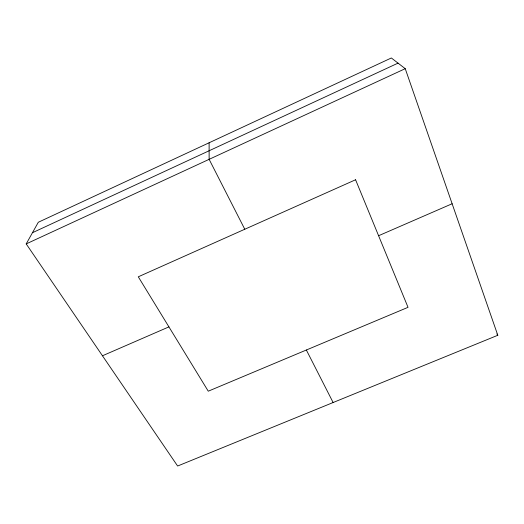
<?xml version="1.0" encoding="UTF-8"?>
<svg xmlns="http://www.w3.org/2000/svg" width="524" height="524" viewBox="0 0 524 524"><rect width="100%" height="100%" fill="white"/><g stroke="black" fill="none" stroke-linecap="round" stroke-linejoin="round"><path stroke-width="0.79" d="M26.2 243.902L38.304 222.261L391.349 57.974L405.235 68.677L497.8 335.275L177.629 466.026L26.2 243.902L405.235 68.677M32.462 232.715L398.037 63.129M102.468 355.776L168.924 326.884M378.59 235.728L452.133 203.751M496.876 333.939L497.8 335.275M244.78 229.243L209.135 159.335L209.115 142.777M306.35 350.012L333.12 402.524M355.58 179.765L138.284 276.803L208.264 391.192L408.026 307.326L355.58 179.765"/></g></svg>
